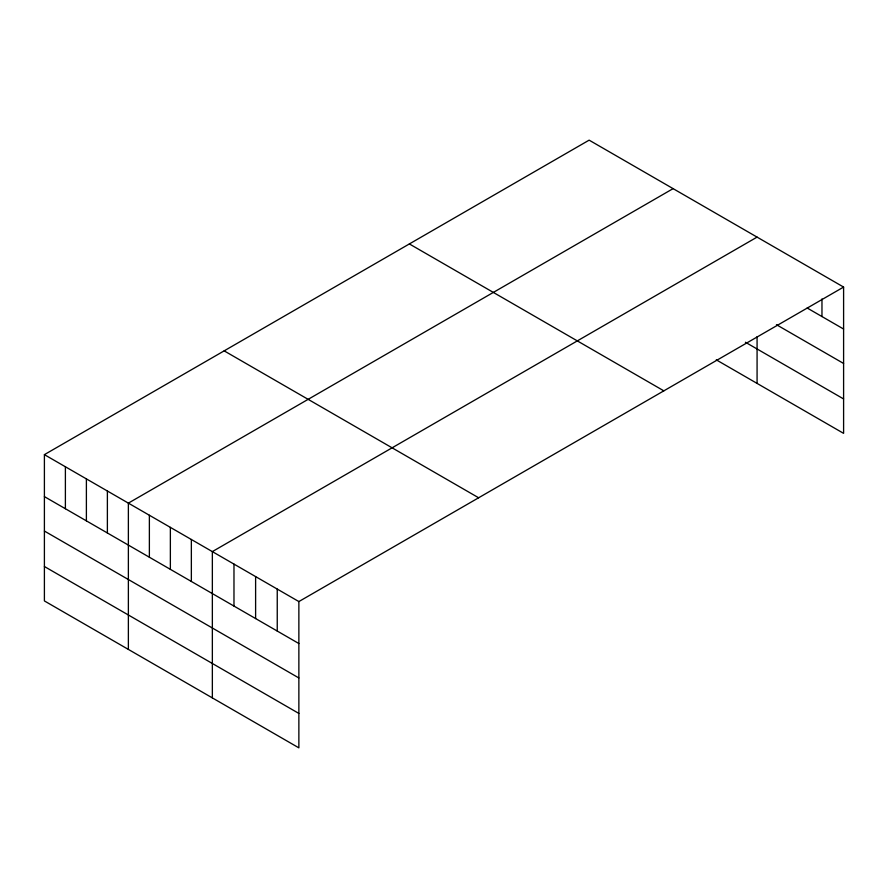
<?xml version="1.0" encoding="UTF-8"?>
<svg xmlns="http://www.w3.org/2000/svg" width="888" height="888" viewBox="0 0 888 888"><rect width="100%" height="100%" fill="white"/><g stroke="black" fill="none" stroke-linecap="round" stroke-linejoin="round"><path stroke-width="1.33" d="M843.6 287.068L298.868 601.565L298.868 747.851L44.4 600.932L44.4 454.645L589.133 140.149L843.6 287.068L843.6 433.355L716.261 359.84M673.104 188.633L128.372 503.13L128.372 649.417M757.076 237.107L212.354 551.603L212.354 697.901M807.17 308.003L843.6 329.037M776.434 324.686L843.6 363.458M745.421 342.246L843.6 398.934M409.368 243.934L663.836 390.842M224.165 350.86L478.632 497.78M44.4 454.645L298.868 601.565M44.4 496.614L298.868 643.534M44.4 531.046L298.868 677.955M44.4 566.511L298.868 713.43M821.966 298.945L821.966 316.55M757.076 336.696L757.076 383.405M277.245 589.077L277.245 631.046M255.611 576.578L255.611 618.559M233.977 564.091L233.977 606.071M191.353 539.482L191.353 581.462M170.363 527.361L170.363 569.341M149.373 515.251L149.373 557.22M107.381 491.009L107.381 532.978M86.391 478.887L86.391 520.856M65.39 466.766L65.39 508.735"/></g></svg>
